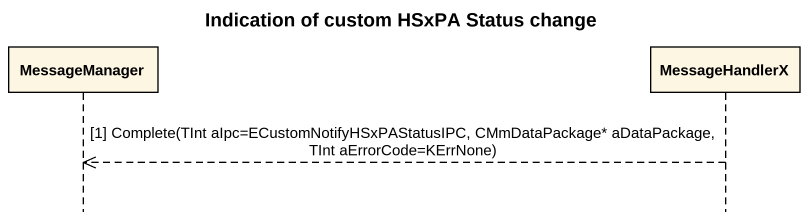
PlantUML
@startuml
title Indication of custom HSxPA Status change
hide footbox
participant MessageManager
participant MessageHandlerX

MessageHandlerX -->> MessageManager : [1] Complete(TInt aIpc=ECustomNotifyHSxPAStatusIPC, CMmDataPackage* aDataPackage, TInt aErrorCode=KErrNone)
@enduml
